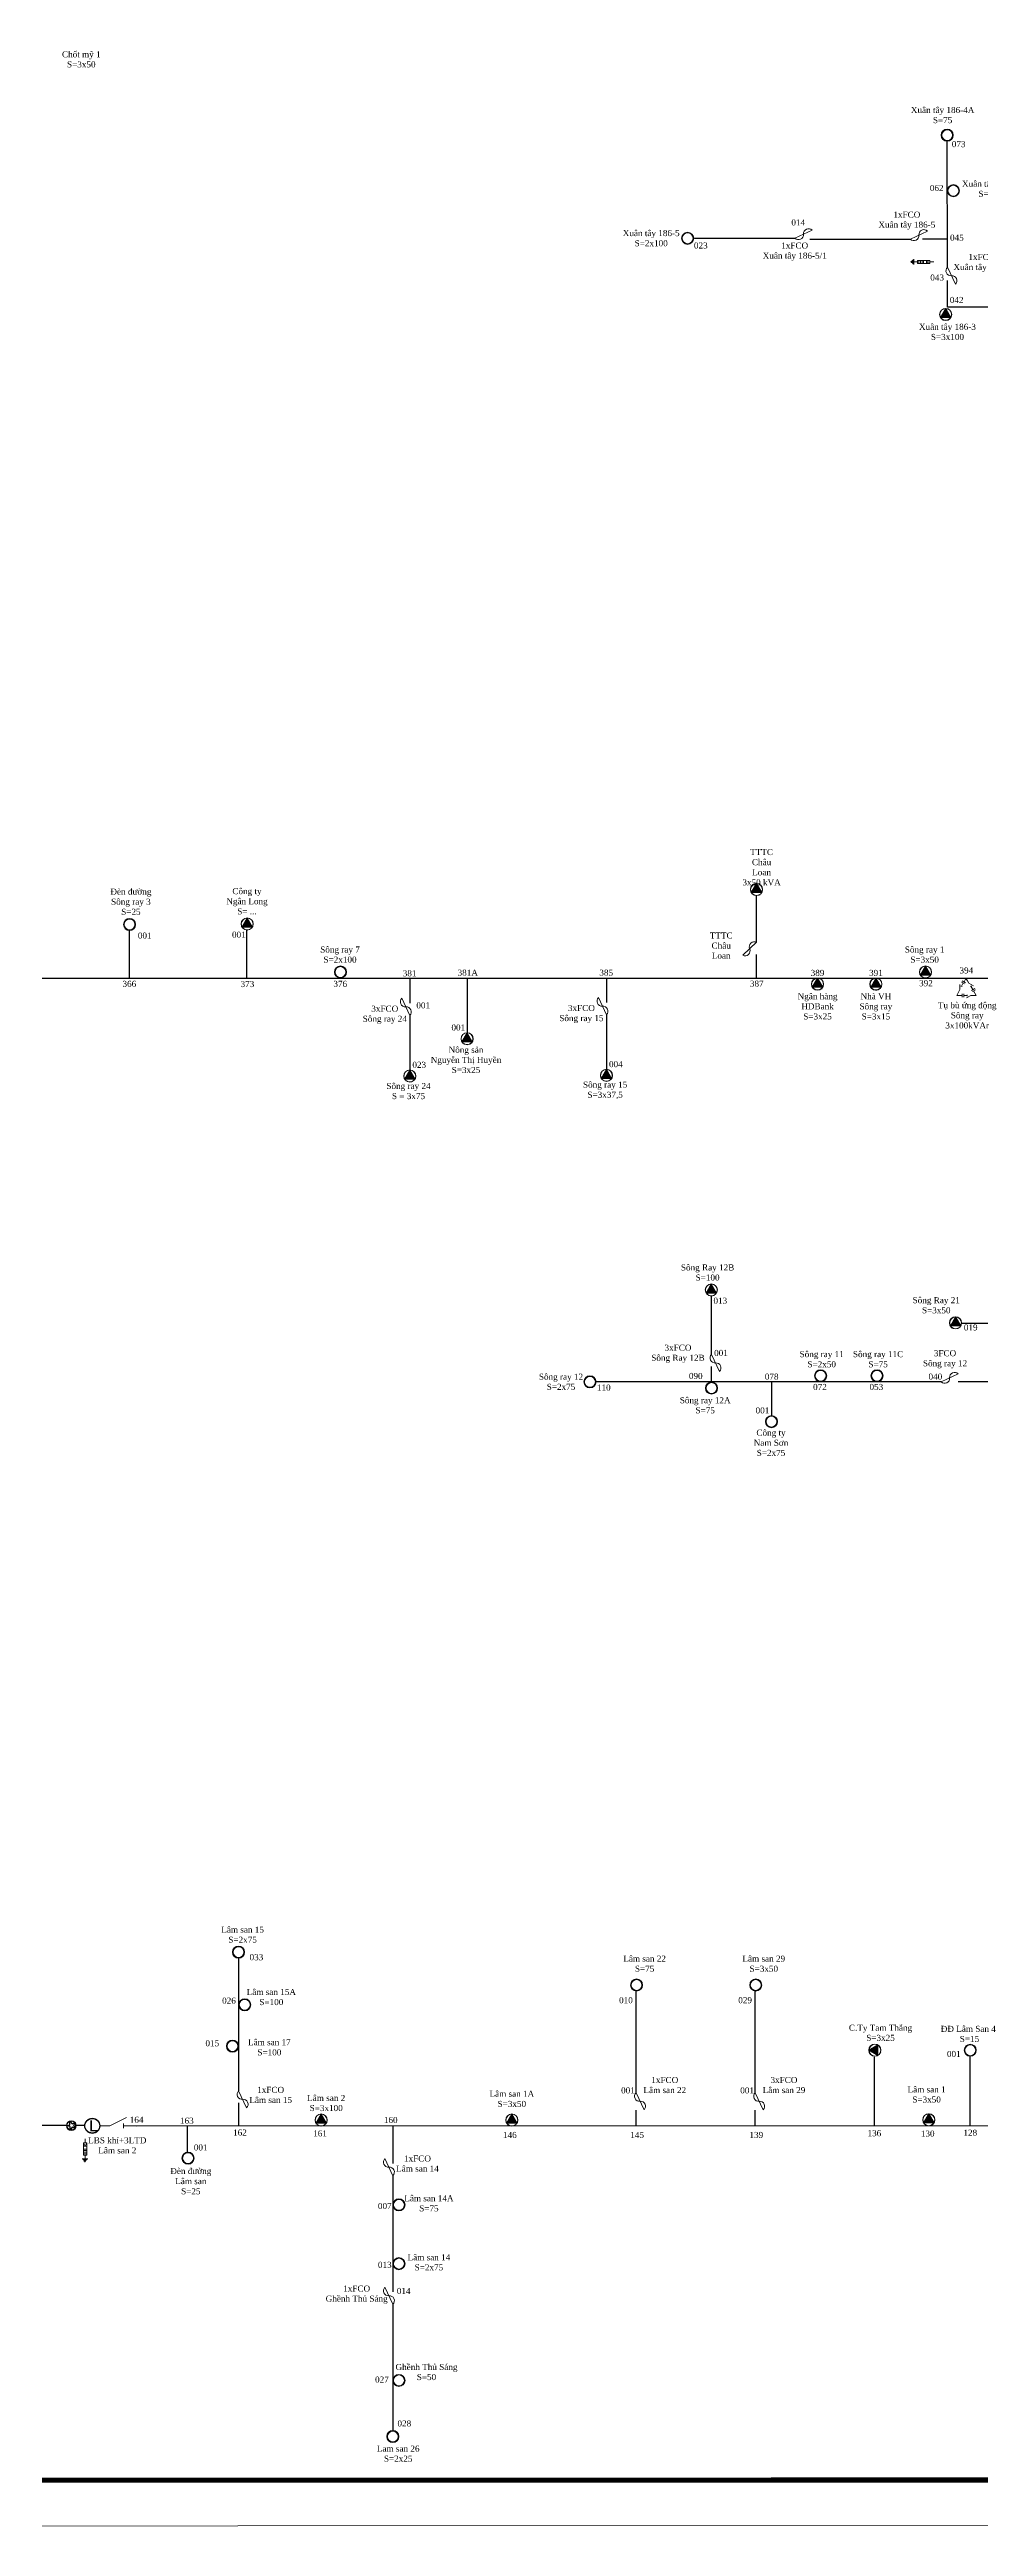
# Model space of a CAD drawing. Header units: inches. Extents: x 4393 to 9189, y -189 to 2360.
# Drawn here: x 6587 to 7011, y -189 to 940 of the extents above; entities that cross this region are included whole.
import ezdxf
from ezdxf.enums import TextEntityAlignment as Align

# ---------------------------------------------------------------- set-up
doc = ezdxf.new("R2010")
doc.units = ezdxf.units.IN
doc.header["$MEASUREMENT"] = 0
doc.layers.get('Defpoints').update_dxf_attribs({"lineweight": 13})
for name, color, linetype, lineweight in [('Day 22kV', 1, 'Continuous', 25), ('Khung', 7, 'Continuous', 20), ('TBA', 5, 'Continuous', 18), ('Text', 7, 'Continuous', 15), ('Thiet bi', 3, 'Continuous', 18)]:
    doc.layers.add(name, color=color, linetype=linetype, lineweight=lineweight)
doc.layers.add('TEXT477TANPHU', color=7, linetype='Continuous')
doc.styles.get("Standard").update_dxf_attribs({"font": 'arial.ttf'})
doc.styles.add('TimeNRoman', font='times.ttf')

# ---------------------------------------------------------------- blocks, each defined once
blk = doc.blocks.new('TBA 1P')
h = blk.add_hatch(color=4)
h.set_gradient(color1=(0, 0, 255), one_color=1, tint=1, name='SPHERICAL')
h.paths.add_polyline_path([(0.8, 0.8, 1), (-0.8, 0.8, 1)])
h.paths.add_polyline_path([(-0.77, 0.8, -1), (0.77, 0.8, -1)], flags=16)
at = {"color": 0}
for radius in [0.8, 0.769, 0.759, 0.759, 0.748, 0.737, 0.726, 0.715]:
    blk.add_circle((0, 0.8), radius, dxfattribs=at)
blk = doc.blocks.new('TBA 3P')
h = blk.add_hatch(color=4)
h.set_gradient(color1=(0, 0, 255), one_color=1, tint=1, name='INVSPHERICAL')
h.paths.add_polyline_path([(-0.01, 1.58), (0, 1.6, 0.414214), (-0.8, 0.8, 0.131652), (-0.69, 0.4), (-0.68, 0.42, -0.12747), (-0.78, 0.8, -0.409402)])
h = blk.add_hatch(color=4)
h.set_gradient(color1=(0, 0, 255), one_color=1, tint=1, name='INVSPHERICAL')
h.paths.add_polyline_path([(0.8, 0.8, 1), (-0.8, 0.8, 1)])
h.paths.add_polyline_path([(-0.78, 0.8, -1), (0.78, 0.8, -1)], flags=16)
h = blk.add_hatch()
h.set_pattern_fill('AR-HBONE', color=4, scale=0.25, style=0)
h.paths.add_polyline_path([(0.69, 0.4), (0.67, 0.4, -0.566432), (-0.67, 0.4), (-0.69, 0.4, 0.57735)])
h = blk.add_hatch(color=4)
h.set_gradient(color1=(0, 0, 255), one_color=1, tint=1, name='SPHERICAL')
h.paths.add_polyline_path([(0, 1.6), (0.01, 1.58, -0.409402), (0.78, 0.8, -0.12747), (0.68, 0.42), (0.69, 0.4, 0.131652), (0.8, 0.8, 0.414214)])
at = {"color": 0}
blk.add_lwpolyline([(0, 1.6, 0, 1.39, 0), (0, 0.4, 0, 0, 0)], format="xyseb", dxfattribs=at)
blk.add_lwpolyline([(-0.69, 0.4), (0.69, 0.4), (0, 1.6)], close=True, dxfattribs=at)
for radius in [0.8, 0.778]:
    blk.add_circle((0, 0.8), radius, dxfattribs=at)
blk = doc.blocks.new('FCO')
at = {"color": 0}
blk.add_lwpolyline([(0, 0, 0.707499), (1.13, 0.53, -0.707499), (2.26, 1.05, -5.301682)], format="xyb", dxfattribs=at)
blk.add_lwpolyline([(0, 0), (2.26, 1.05)], dxfattribs=at)
blk = doc.blocks.new('LA')
at = {"color": 0}
for p, q in [((0.33, -2.28), (0.53, -2.69)), ((0.33, -2.28), (0.74, -2.28)), ((0.33, -3.92), (0.33, -2.28)), ((0.33, -2.69), (0.74, -2.69)), ((0.33, -3.1), (0.74, -3.1)), ((0.52, -1.72), (0.52, -2.28)), ((0.53, -2.69), (0.74, -2.28)), ((0.74, -2.28), (0.74, -3.92)), ((0.88, -4.39), (0.14, -4.39)), ((0.22, -4.48), (0.8, -4.48)), ((0.3, -4.58), (0.72, -4.58)), ((0.33, -3.3), (0.74, -3.3)), ((0.33, -3.51), (0.74, -3.51)), ((0.33, -3.71), (0.74, -3.71)), ((0.74, -3.92), (0.33, -3.92)), ((0.38, -4.67), (0.64, -4.67)), ((0.46, -4.77), (0.56, -4.77)), ((0.53, -3.92), (0.53, -4.39))]:
    blk.add_line(p, q, dxfattribs=at)
blk = doc.blocks.new('ALTD')
at = {"color": 0}
for points in [[(3.38, 1.08), (1.27, 0), (0, 0)], [(2.99, 0.31), (2.99, -0.31)], [(2.99, 0), (4.73, 0)]]:
    blk.add_lwpolyline(points, dxfattribs=at)
blk = doc.blocks.new('tu bu ung dong')
for p, q in [((6281.7, 2707.6), (6280.7, 2706.9)), ((6286.9, 2703.5), (6288.4, 2702.7))]:
    blk.add_line(p, q)
at = {"color": 0}
for points in [[(6286.1, 2709.5), (6285.2, 2711)], [(6286.6, 2709.9), (6285.8, 2711.3)], [(6288.4, 2710.5), (6288.4, 2711.6), (6286.3, 2710.4)], [(6280.7, 2706.9), (6282.2, 2706.1)], [(6282.6, 2706.7), (6281.7, 2705.2)], [(6283.1, 2706.3), (6282.3, 2704.9)], [(6289.2, 2705.9), (6287.6, 2705.9)], [(6289.2, 2705.2), (6287.6, 2705.2)], [(6288.4, 2702.7), (6288.4, 2705.2)]]:
    blk.add_lwpolyline(points, dxfattribs=at)
at = {"layer": 'Thiet bi', "zscale": 3.6}
for p, rotation in [((6281.7, 2707.6), 32.47119229083351), ((6288.4, 2710.5), 270), ((6286.9, 2703.5), 152.4711922908307)]:
    blk.add_blockref('ALTD', p, dxfattribs=dict(at, rotation=rotation))
blk = doc.blocks.new('ngoi sao')
at = {"layer": 'Day 22kV', "color": 1}
for p, q in [((7789, 2470), (7804, 2475)), ((7804, 2475), (7804, 2490)), ((7804, 2490), (7812, 2478)), ((7812, 2478), (7827, 2482)), ((7827, 2482), (7818, 2470)), ((7804, 2465), (7789, 2470)), ((7804, 2450), (7804, 2465)), ((7812, 2462), (7804, 2450)), ((7827, 2458), (7812, 2462)), ((7818, 2470), (7827, 2458))]:
    blk.add_line(p, q, dxfattribs=at)
blk = doc.blocks.new('báo sự cố')
at = {"layer": 'Day 22kV', "color": 1, "xscale": 0.1313280000002237, "yscale": 0.1313280000002237, "zscale": 0.1313280000002237}
blk.add_blockref('ngoi sao', (6759.6, 2134.3, 3), dxfattribs=at)
at = {"layer": 'TBA', "xscale": 3.449999999999818, "yscale": 3.449999999999818, "zscale": 3.449999999999818, "rotation": 90}
blk.add_blockref('TBA 1P', (7788, 2458.8), dxfattribs=at)
blk = doc.blocks.new('LBS khí')
blk.add_circle((1.1, -1.1), 3.4)
at = {"layer": 'TEXT477TANPHU', "color": 7, "true_color": 0xffffff, "insert": (-0.3, 1.4), "char_height": 5, "attachment_point": 1}
blk.add_mtext_dynamic_manual_height_columns('L', width=1.151, gutter_width=1, heights=[0], dxfattribs=at)

msp = doc.modelspace()

# ---------------------------------------------------------------- linework, layer by layer
msp.add_circle((6606.1, -6.3), 3.4)
at = {"layer": 'Day 22kV', "color": 6}
for p, q in [((6962.5, -6.4), (6962.5, 25.2)), ((7006.2, -6.2), (7006.2, 25.4)), ((6649.4, -6.2), (6649.4, -18.3))]:
    msp.add_line(p, q, dxfattribs=at)
at = {"layer": 'Day 22kV'}
for points in [[(6995.8, 840.8), (6995.6, 898.2)], [(6880.5, 854), (6926.3, 854)], [(6933.1, 853.6), (6978.9, 853.6)], [(6995.8, 853.6), (6984.4, 853.6)], [(7127.1, 822.5), (6995.8, 822.5), (6995.8, 834.7)]]:
    msp.add_lwpolyline(points, dxfattribs=at)
at = {"layer": 'Day 22kV', "color": 6}
for points in [[(6908.8, 533.1), (6908.8, 554.4)], [(6623, 516.8), (6623, 538.5)], [(6676.6, 516.8), (6676.6, 538.7)], [(6908.8, 516.8), (6908.8, 527.6)], [(6555.5, 516.8), (6719.2, 516.8)], [(6719.2, 516.8), (7087.2, 516.8)], [(6750.8, 516.5), (6750.8, 505.3)], [(6776.9, 516.8), (6776.9, 492)], [(6840.4, 516.8), (6840.4, 505.6)], [(6750.8, 499.8), (6750.8, 474.9)], [(6840.4, 500.1), (6840.4, 475.3)], [(6888.3, 345.3), (6888.3, 372.2)], [(7002.3, 359.6), (7026.5, 359.6)], [(6888.3, 332.8), (6888.3, 339.8)], [(6992.9, 332.8), (6835.7, 332.8)], [(6915.6, 332.8), (6915.6, 317.4)], [(7127.1, 332.8), (7000.7, 332.8)], [(6672.8, 70.1), (6672.8, 9.7)], [(6853.9, 8.8), (6853.9, 55.3)], [(6908.2, 8.8), (6908.2, 55.3)], [(6672.8, 4.2), (6672.8, -6.3)], [(6853.9, -6.4), (6853.9, 0.9)], [(6908.2, -6.4), (6908.2, 0.9)], [(6594.4, -6.2), (6377.3, -6.2)], [(6602.5, -6.2), (6598.8, -6.2)], [(6626.3, -6.3), (7125, -6.1)], [(6743.1, -6.4), (6743.1, -23.5)], [(6743.1, -29), (6743.1, -82)], [(6743.1, -87.6), (6743.1, -145.2)]]:
    msp.add_lwpolyline(points, dxfattribs=at)
at = {"layer": 'Defpoints'}
msp.add_lwpolyline([(4392.9, -188.9), (7812.2, -188.5), (7812.2, 1998.1), (4396.1, 1998.1)], close=True, dxfattribs=at)
at = {"layer": 'Khung', "const_width": 2.4}
msp.add_lwpolyline([(4433.7, 1971.1), (4426.3, -167.9), (7785.2, -167.7), (7785.2, 1971.1)], close=True, dxfattribs=at)

# ---------------------------------------------------------------- block references
at = {"color": 0}
msp.add_blockref('LBS khí', (6605, -5.1), dxfattribs=at)
at = {"layer": 'Day 22kV', "color": 6, "xscale": 0.8000000000000539, "yscale": 0.8000000000001819, "zscale": 0.8000000000000539, "rotation": 75.06858282184567}
msp.add_blockref('báo sự cố', (6892.4, -6530.9), dxfattribs=at)
at = {"layer": 'TBA', "xscale": 3.450000000000728, "yscale": 3.450000000000728, "zscale": 3.450000000000728}
for name, p in [('TBA 1P', (6995.7, 898.2)), ('TBA 1P', (6998.5, 872.9)), ('TBA 1P', (6877.4, 851.2)), ('TBA 3P', (6995, 816.5)), ('TBA 3P', (6908.8, 554.4)), ('TBA 1P', (6623.1, 538.5)), ('TBA 3P', (6676.7, 538.7)), ('TBA 1P', (6719.2, 516.8)), ('TBA 3P', (6985.8, 516.8)), ('TBA 3P', (6936.6, 511.3)), ('TBA 3P', (6963.2, 511.3)), ('TBA 3P', (6776.9, 486.4)), ('TBA 3P', (6750.8, 469.4)), ('TBA 3P', (6840.4, 469.7)), ('TBA 3P', (6888.2, 371.9)), ('TBA 3P', (6999.5, 356.9)), ('TBA 1P', (6832.9, 330)), ('TBA 1P', (6888.3, 327.2)), ('TBA 1P', (6938, 332.8)), ('TBA 1P', (6963.7, 332.8)), ('TBA 1P', (6915.6, 311.9)), ('TBA 1P', (6670, 27.3)), ('TBA 1P', (7006.2, 25.4)), ('TBA 3P', (6710.4, -6.4)), ('TBA 3P', (6797.3, -6.4)), ('TBA 3P', (6987.3, -6.3))]:
    msp.add_blockref(name, p, dxfattribs=at)
for name, p, rotation in [('TBA 1P', (6670, 72.9), 270), ('TBA 1P', (6856.9, 57.9), 90), ('TBA 1P', (6911.2, 57.9), 90), ('TBA 1P', (6672.8, 48.9), 270), ('TBA 3P', (6965.5, 28.2), 90), ('TBA 1P', (6652.5, -21), 90), ('TBA 1P', (6743.1, -42.3), 270), ('TBA 1P', (6743.1, -69.1), 270), ('TBA 1P', (6743.1, -122.3), 270), ('TBA 1P', (6740.3, -147.9), 270)]:
    msp.add_blockref(name, p, dxfattribs=dict(at, rotation=rotation))
at = {"layer": 'Thiet bi'}
for name, p, xscale, yscale, zscale in [('FCO', (6926.3, 854), 3.450000000000728, 3.450000000000728, 3.450000000000728), ('FCO', (6978.9, 853.6), 3.450000000000728, 3.450000000000728, 3.450000000000728), ('FCO', (6992.9, 332.8), 3.450000000000728, 3.450000000000728, 3.450000000000728), ('ALTD', (6609.5, -6.3), 3.600000000000364, 3.600000000000364, 3.600000000000364), ('LA', (6601, -6.2), 3.450000000000728, 3.450000000000728, 3.450000000000728)]:
    msp.add_blockref(name, p, dxfattribs=dict(at, xscale=xscale, yscale=yscale, zscale=zscale))
at = {"layer": 'Thiet bi', "yscale": 3.450000000000728}
for name, p, xscale, zscale, rotation in [('LA', (6995.6, 845), 3.450000000000728, 3.450000000000728, 270), ('FCO', (6995.8, 840.8), 3.450000000000728, 3.450000000000728, 270), ('FCO', (6908.8, 533.1), 3.4499999999991, 3.449999999999101, 198.2896988411236), ('FCO', (6750.8, 499.8), 3.450000000000728, 3.450000000000728, 90), ('FCO', (6840.4, 500.1), 3.450000000000728, 3.450000000000728, 90), ('FCO', (6888.3, 345.3), 3.450000000000728, 3.450000000000728, 270), ('FCO', (6672.8, 9.7), 3.450000000000728, 3.450000000000728, 270), ('FCO', (6853.9, 8.8), 3.450000000000728, 3.450000000000728, 270), ('FCO', (6908.2, 8.8), 3.450000000000728, 3.450000000000728, 270), ('FCO', (6743.1, -29), 3.450000000000728, 3.450000000000728, 90), ('FCO', (6743.1, -87.6), 3.450000000000728, 3.450000000000728, 90)]:
    msp.add_blockref(name, p, dxfattribs=dict(at, xscale=xscale, zscale=zscale, rotation=rotation))
at = {"layer": 'Thiet bi', "color": 3, "rotation": 270}
msp.add_blockref('tu bu ung dong', (4297.3, 6797.3), dxfattribs=at)

# ---------------------------------------------------------------- texts
at = {"layer": 'Text', "style": 'TimeNRoman'}
for s, p in [('073', (7000.9, 895.5)), ('062', (6990.9, 875.5)), ('014', (6927.8, 859.8)), ('023', (6883.4, 849.3)), ('045', (7000.1, 852.9)), ('043', (6991.1, 834.7)), ('042', (7000, 824.5)), ('001', (6630, 534.8)), ('001', (6672.9, 535.2)), ('381', (6750.7, 517.6)), ('381A', (6777.2, 517.9)), ('385', (6840.3, 517.9)), ('389', (6936.6, 517.8)), ('391', (6963.2, 517.8)), ('394', (7004.4, 518.9)), ('366', (6623, 512.8)), ('373', (6676.8, 512.7)), ('376', (6719.1, 512.8)), ('387', (6908.9, 512.9)), ('392', (6986, 513.1)), ('001', (6756.9, 503)), ('001', (6772.9, 492.9)), ('023', (6755.1, 475.9)), ('004', (6844.7, 476.2)), ('013', (6892.3, 368.4)), ('019', (7006.4, 356.2)), ('001', (6892.6, 344.6)), ('110', (6839.2, 328.8)), ('090', (6881.1, 334.1)), ('078', (6915.7, 333.8)), ('072', (6937.7, 329.1)), ('053', (6963.4, 329.1)), ('040', (6990.3, 333.8)), ('001', (6911.5, 318.4)), ('033', (6680.9, 69.2)), ('026', (6668.4, 49.4)), ('010', (6849.3, 49.6)), ('029', (6903.6, 49.6)), ('015', (6660.8, 30)), ('001', (6998.7, 25.1)), ('001', (6850.2, 8.5)), ('001', (6904.5, 8.5)), ('164', (6626.3, -4.9)), ('163', (6649.2, -5.3)), ('162', (6673.4, -10.7)), ('161', (6709.9, -11.1)), ('160', (6742.1, -5)), ('146', (6796.4, -11.8)), ('145', (6854.4, -11.8)), ('139', (6908.7, -11.8)), ('136', (6962.5, -11)), ('130', (6986.8, -11.2)), ('128', (7006.2, -10.8)), ('001', (6655.5, -17.5)), ('007', (6739.4, -44.2)), ('013', (6739.4, -71)), ('014', (6748, -82.9)), ('027', (6738.1, -123.3)), ('028', (6748.3, -143.3))]:
    msp.add_text(s, height=2.76, dxfattribs=at).set_placement(p, align=Align.CENTER)
at = {"layer": 'Text', "char_height": 2.76, "attachment_point": 5, "style": 'TimeNRoman'}
for s, insert, width in [('Chốt mỹ 1\\PS=3x50', (6601.1, 935.5), 36.009), ('Xuân tây 186-4A\\PS=75', (6993.6, 910.1), 36.009), ('Xuân tây 186-4\\PS=100', (7015.4, 876.5), 36.009), ('1xFCO\\PXuân tây 186-5', (6977.3, 862), 36.575), ('Xuân tây 186-5\\PS=2x100', (6860.8, 854), 36.009), ('1xFCO\\PXuân tây 186-5/1', (6926.2, 847.9), 36.575), ('1xFCO\\PXuân tây 186-4', (7011.5, 842.7), 36.575), ('Xuân tây 186-3\\PS=3x100', (6995.8, 811.3), 38.448), ('TTTC Châu Loan\\P3x50 kVA', (6911.1, 567.3), 17.904), ('{\\fTimes New Roman|b0|i0|c238|p18;Đ}èn {\\fTimes New Roman|b0|i0|c238|p18;đ\\fTimes New Roman|b0|i0|c163|p18;ư}ờng\\PSông ray 3\\PS=25', (6623.7, 551.6), 36.009), ('Công ty\\PNgân Long\\PS= ...', (6676.6, 551.8), 36.009), ('Sông ray 7\\PS=2x100', (6719, 527.5), 36.009), ('TTTC Châu Loan', (6892.7, 531.6), 17.904), ('Sông ray 1\\PS=3x50', (6985.4, 527.5), 36.009), ('Ngân hàng HDBank\\PS=3x25', (6936.6, 503.9), 31.778), ('Nhà VH\\PSông ray\\PS=3x15', (6963.2, 503.9), 31.778), ('3xFCO\\PSông ray 24', (6739.4, 500.1), 24.278), ('3xFCO\\PSông ray 15', (6829, 500.4), 24.278), ('Tụ bù ứng động\\PSông ray \\P3x100kVAr', (7004.8, 499.8), 36.009), ('Nông sản\\PNguyễn Thị Huyền\\PS=3x25', (6776.4, 479.5), 36.009), ('Sông ray 24\\PS = 3x75', (6750.2, 465.3), 36.009), ('Sông ray 15\\PS=3x37,5', (6839.8, 465.6), 36.009), ('Sông Ray 12B\\PS=100', (6886.5, 382.6), 36.009), ('Sông Ray 21\\PS=3x50', (6990.7, 367.7), 27.827), ('3xFCO\\PSông Ray 12B', (6873, 345.6), 28.235), ('Sông ray 11\\PS=2x50', (6938.5, 343.1), 26.529), ('Sông ray 11C\\PS=75', (6964.2, 343.1), 26.529), ('3FCO\\PSông ray 12', (6994.7, 343.1), 26.529), ('Sông ray 12\\PS=2x75', (6819.7, 332.8), 36.009), ('Sông ray 12A\\PS=75', (6885.4, 322.1), 36.009), ('Công ty\\PNam S{\\fTimes New Roman|b0|i0|c163|p18;ơ}n\\PS=2x75', (6915.4, 305), 36.009), ('Lâm san 15\\PS=2x75', (6674.6, 80.8), 36.009), ('Lâm san 22\\PS=75', (6857.8, 67.6), 27.827), ('Lâm san 29\\PS=3x50', (6912.1, 67.6), 27.827), ('Lâm san 15A\\PS=100', (6687.7, 52.4), 36.009), ('C.Ty Tam Thắng\\PS=3x25', (6965.3, 36.1), 36.009), ('ĐĐ Lâm San 4\\P S=15', (7005.3, 35.6), 36.009), ('Lâm san 17\\PS=100', (6686.8, 29.5), 36.009), ('1xFCO\\PLâm san 15', (6687.4, 7.8), 36.575), ('1xFCO\\PLâm san 22', (6867, 12.3), 27.827), ('3xFCO\\PLâm san 29', (6921.3, 12.3), 27.827), ('Lâm san 1\\PS=3x50', (6986.3, 8), 36.009), ('Lâm san 2\\PS=3x100', (6712.7, 4.1), 36.009), ('Lâm san 1A\\PS=3x50', (6797.3, 6), 36.009), ('LBS khí+3LTD\\PLâm san 2', (6617.5, -15.2), 28.661), ('1xFCO\\PLâm san 14', (6754.3, -23.5), 27.827), ('{\\fTimes New Roman|b0|i0|c238|p18;Đ}èn {\\fTimes New Roman|b0|i0|c238|p18;đ\\fTimes New Roman|b0|i0|c163|p18;ư}ờng{\\fVNI-Helve-Condense|b0|i0|c0|p2;\\P}Lâm san\\PS=25', (6651, -31.5), 36.009), ('Lâm san 14A\\PS=75', (6759.5, -41.6), 36.009), ('Lâm san 14\\PS=2x75', (6759.5, -68.5), 36.009), ('1xFCO\\PGhềnh Thủ Sáng', (6726.6, -83.2), 27.827), ('Ghềnh Thủ Sáng\\PS=50', (6758.4, -118.5), 36.009), ('Lam san 26\\PS=2x25', (6745.5, -155.7), 36.009)]:
    msp.add_mtext(s, dxfattribs=dict(at, insert=insert, width=width))
at = {"layer": 'TEXT477TANPHU', "color": 7, "true_color": 0xffffff, "insert": (6604.6, -3.8), "char_height": 5, "attachment_point": 1}
msp.add_mtext_dynamic_manual_height_columns('L', width=1.151, gutter_width=1, heights=[0], dxfattribs=at)

doc.saveas('drawing.dxf')
